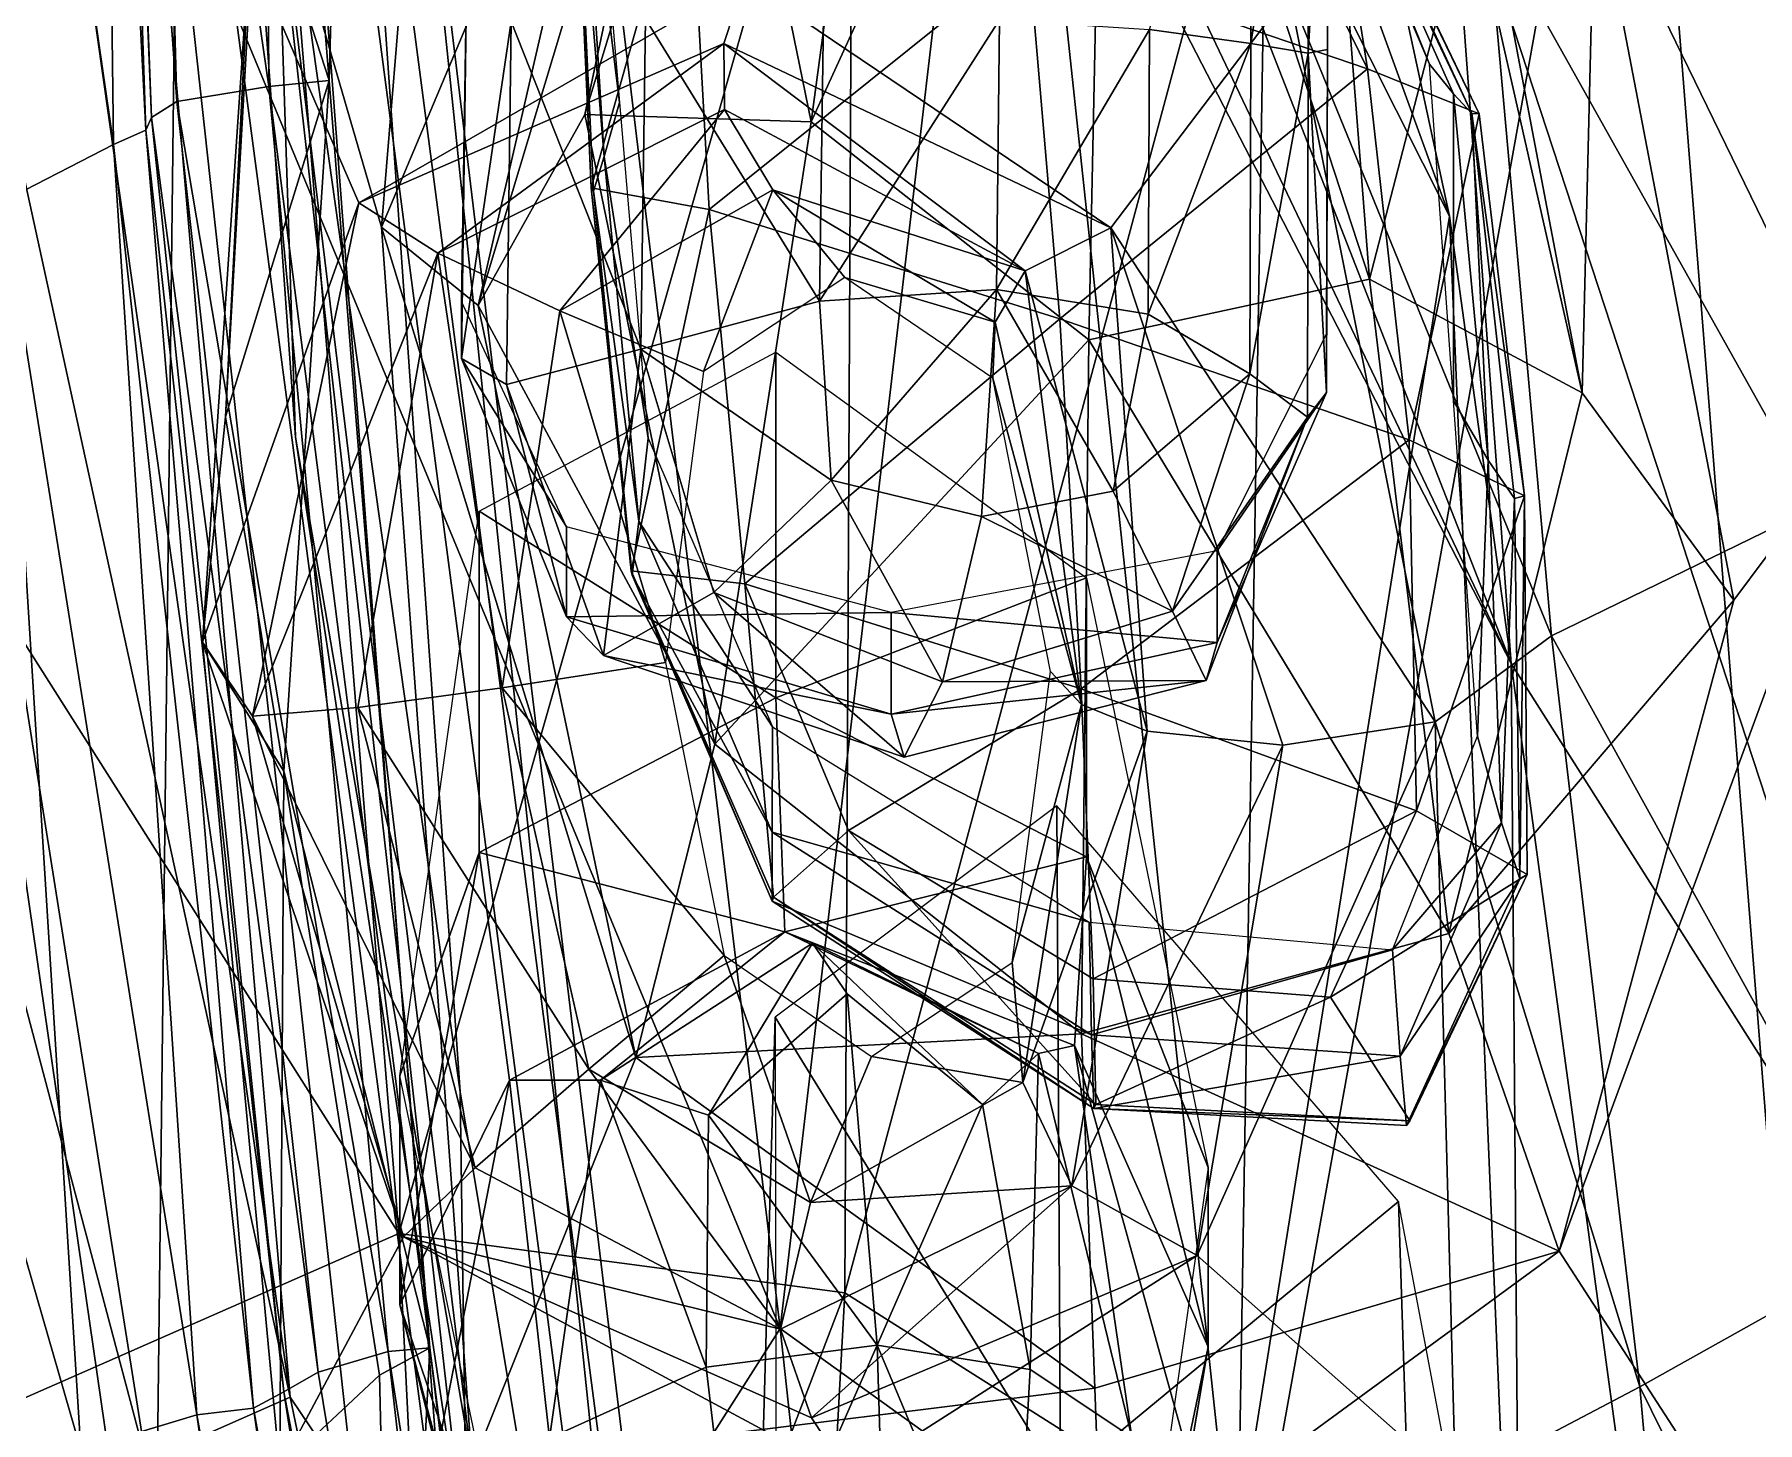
# Model space of a CAD drawing. Extents: x -76 to 76, y -20 to 79.
# Drawn here: x -0.8305 to -0.3753, y -17.33 to -16.9633 of the extents above; entities that cross this region are included whole.
import ezdxf

# ---------------------------------------------------------------- set-up
doc = ezdxf.new("R2010")
doc.units = 0

msp = doc.modelspace()

# ---------------------------------------------------------------- linework, layer by layer
for points in [[(-0.86808, -16.5818, 25.7936), (-0.91206, -16.64016, 25.76881), (-0.76294, -17.32333, 25.74023)], [(-0.86808, -16.5818, 25.7936), (-0.76294, -17.32333, 25.74023), (-0.82714, -16.58194, 25.75553)], [(-0.76294, -17.32333, 25.74023), (-0.72058, -17.38614, 25.68214), (-0.82714, -16.58194, 25.75553)], [(-0.77123, -16.72078, 25.58959), (-0.82714, -16.58194, 25.75553), (-0.72058, -17.38614, 25.68214)], [(-0.91206, -16.64016, 25.76881), (-0.97708, -16.67636, 25.74532), (-0.80102, -17.34014, 25.74093)], [(-0.91206, -16.64016, 25.76881), (-0.80102, -17.34014, 25.74093), (-0.76294, -17.32333, 25.74023)], [(-0.45658, -16.91025, 27.11076), (-0.28482, -16.99146, 27.16436), (-0.40275, -16.66094, 27.31144)], [(-0.28482, -16.99146, 27.16436), (0.00109, -16.95786, 27.36366), (-0.40275, -16.66094, 27.31144)], [(-0.6785, -16.6678, 27.07053), (-0.59052, -16.74521, 26.9675), (-0.44037, -17.12951, 26.91175)], [(-0.6037, -16.78684, 27.09088), (-0.6785, -16.6678, 27.07053), (-0.44037, -17.12951, 26.91175)], [(-0.97708, -16.67636, 25.74532), (-0.85417, -17.35131, 25.69879), (-0.80102, -17.34014, 25.74093)], [(-0.52668, -16.68687, 26.88939), (-0.45666, -17.01133, 26.82795), (-0.59052, -16.74521, 26.9675)], [(-0.45666, -17.01133, 26.82795), (-0.52668, -16.68687, 26.88939), (-0.50464, -16.87937, 26.77073)], [(-0.77123, -16.72078, 25.58959), (-0.6546, -17.61019, 25.53003), (-0.73336, -16.85338, 25.43403)], [(-0.6546, -17.61019, 25.53003), (-0.77123, -16.72078, 25.58959), (-0.72058, -17.38614, 25.68214)], [(-0.6335, -17.30515, 25.08541), (-0.79303, -16.91951, 25.37925), (-0.70142, -16.74158, 25.07288)], [(-0.6335, -17.30515, 25.08541), (-0.70142, -16.74158, 25.07288), (-0.57462, -16.80374, 24.95977)], [(-0.45666, -17.01133, 26.82795), (-0.44037, -17.12951, 26.91175), (-0.59052, -16.74521, 26.9675)], [(-0.76649, -16.9191, 25.61853), (-0.73882, -17.01426, 25.64798), (-0.71771, -16.75769, 25.66476)], [(-0.67196, -16.85563, 25.67798), (-0.71771, -16.75769, 25.66476), (-0.73882, -17.01426, 25.64798)], [(-0.81238, -16.77098, 25.95141), (-0.80853, -16.76483, 26.09789), (-0.80106, -16.98856, 26.05042)], [(-0.80786, -16.76653, 26.17788), (-0.79958, -16.98522, 26.14144), (-0.80853, -16.76483, 26.09789)], [(-0.79958, -16.98522, 26.14144), (-0.80106, -16.98856, 26.05042), (-0.80853, -16.76483, 26.09789)], [(-0.80786, -16.76653, 26.17788), (-0.79876, -16.76935, 26.24246), (-0.79288, -16.98099, 26.22106)], [(-0.79958, -16.98522, 26.14144), (-0.80786, -16.76653, 26.17788), (-0.79288, -16.98099, 26.22106)], [(-0.77164, -16.91681, 26.1405), (-0.75266, -16.9755, 26.21492), (-0.74677, -16.76442, 26.23633)], [(-0.76963, -16.76916, 26.26559), (-0.74677, -16.76442, 26.23633), (-0.75266, -16.9755, 26.21492)], [(-0.81238, -16.77098, 25.95141), (-0.80966, -16.99234, 25.92902), (-0.83988, -16.78356, 25.84125)], [(-0.80966, -16.99234, 25.92902), (-0.81238, -16.77098, 25.95141), (-0.80106, -16.98856, 26.05042)], [(-0.76963, -16.76916, 26.26559), (-0.7686, -16.97708, 26.24707), (-0.79876, -16.76935, 26.24246)], [(-0.7686, -16.97708, 26.24707), (-0.79288, -16.98099, 26.22106), (-0.79876, -16.76935, 26.24246)], [(-0.7686, -16.97708, 26.24707), (-0.76963, -16.76916, 26.26559), (-0.75266, -16.9755, 26.21492)], [(-0.64964, -16.86764, 25.58885), (-0.62535, -16.98642, 25.58053), (-0.59772, -16.78134, 25.47512)], [(-0.54726, -16.81574, 25.46937), (-0.59772, -16.78134, 25.47512), (-0.62535, -16.98642, 25.58053)], [(-0.80966, -16.99234, 25.92902), (-0.83884, -17.00745, 25.83437), (-0.83988, -16.78356, 25.84125)], [(-0.74654, -16.83676, 25.42612), (-0.71806, -17.24264, 25.44627), (-0.78159, -16.7907, 25.53336)], [(-0.71633, -17.36827, 25.49689), (-0.76159, -17.06973, 25.57157), (-0.78159, -16.7907, 25.53336)], [(-0.71806, -17.24264, 25.44627), (-0.71633, -17.36827, 25.49689), (-0.78159, -16.7907, 25.53336)], [(-0.76159, -17.06973, 25.57157), (-0.76649, -16.9191, 25.61853), (-0.78159, -16.7907, 25.53336)], [(-0.45658, -16.91025, 27.11076), (-0.6037, -16.78684, 27.09088), (-0.44037, -17.12951, 26.91175)], [(-0.51165, -17.39292, 25.00135), (-0.6335, -17.30515, 25.08541), (-0.57462, -16.80374, 24.95977)], [(-0.51165, -17.39292, 25.00135), (-0.57462, -16.80374, 24.95977), (-0.40765, -16.81526, 24.88527)], [(-0.47787, -17.02797, 25.5764), (-0.49485, -16.81068, 25.47223), (-0.54726, -16.81574, 25.46937)], [(-0.47787, -17.02797, 25.5764), (-0.4515, -16.92627, 25.5828), (-0.49485, -16.81068, 25.47223)], [(-0.55196, -17.04394, 25.57601), (-0.54726, -16.81574, 25.46937), (-0.62535, -16.98642, 25.58053)], [(-0.55196, -17.04394, 25.57601), (-0.47787, -17.02797, 25.5764), (-0.54726, -16.81574, 25.46937)], [(-0.36005, -17.41498, 24.93953), (-0.51165, -17.39292, 25.00135), (-0.40765, -16.81526, 24.88527)], [(-0.36005, -17.41498, 24.93953), (-0.40765, -16.81526, 24.88527), (-0.21097, -16.82099, 24.77647)], [(-0.93781, -16.82513, 26.33734), (-0.89757, -17.02258, 26.31326), (-0.76747, -16.87196, 26.53979)], [(-0.8848, -16.8278, 25.43878), (-0.799, -17.42072, 25.40352), (-0.85377, -17.42174, 25.44024)], [(-0.8848, -16.8278, 25.43878), (-0.79303, -16.91951, 25.37925), (-0.799, -17.42072, 25.40352)], [(-0.34744, -17.06694, 25.63241), (-0.36144, -16.8292, 25.65544), (-0.41831, -16.92134, 25.67121)], [(-0.74654, -16.83676, 25.42612), (-0.73336, -16.85338, 25.43403), (-0.60054, -17.95145, 25.36654)], [(-0.71806, -17.24264, 25.44627), (-0.74654, -16.83676, 25.42612), (-0.60054, -17.95145, 25.36654)], [(-0.71326, -17.03488, 25.67171), (-0.68511, -16.98448, 25.65974), (-0.65361, -16.83658, 25.6636)], [(-0.67196, -16.85563, 25.67798), (-0.71326, -17.03488, 25.67171), (-0.65361, -16.83658, 25.6636)], [(-0.68511, -16.98448, 25.65974), (-0.64964, -16.86764, 25.58885), (-0.65361, -16.83658, 25.6636)], [(-0.6546, -17.61019, 25.53003), (-0.60054, -17.95145, 25.36654), (-0.73336, -16.85338, 25.43403)], [(-0.61433, -16.85948, 26.66234), (-0.76747, -16.87196, 26.53979), (-0.73428, -17.28004, 26.46189)], [(-0.71326, -17.03488, 25.67171), (-0.67196, -16.85563, 25.67798), (-0.73882, -17.01426, 25.64798)], [(-0.61642, -17.29572, 26.56829), (-0.61433, -16.85948, 26.66234), (-0.73428, -17.28004, 26.46189)], [(-0.61433, -16.85948, 26.66234), (-0.61642, -17.29572, 26.56829), (-0.50464, -16.87937, 26.77073)], [(-0.64964, -16.86764, 25.58885), (-0.68511, -16.98448, 25.65974), (-0.62535, -16.98642, 25.58053)], [(-0.50897, -16.87324, 25.94687), (-0.49376, -16.8682, 25.99673), (-0.50922, -16.96572, 25.95439)], [(-0.49376, -16.8682, 25.99673), (-0.494, -16.96826, 25.9951), (-0.50922, -16.96572, 25.95439)], [(-0.49376, -16.8682, 25.99673), (-0.48868, -16.87466, 26.07215), (-0.494, -16.96826, 25.9951)], [(-0.73428, -17.28004, 26.46189), (-0.76747, -16.87196, 26.53979), (-0.89757, -17.02258, 26.31326)], [(-0.50897, -16.87324, 25.94687), (-0.50922, -16.96572, 25.95439), (-0.53597, -16.962, 25.93593)], [(-0.48868, -16.87466, 26.07215), (-0.48893, -16.96732, 26.06835), (-0.494, -16.96826, 25.9951)], [(-0.48868, -16.87466, 26.07215), (-0.48868, -16.88686, 26.16034), (-0.48893, -16.96732, 26.06835)], [(-0.61642, -17.29572, 26.56829), (-0.5125, -17.36156, 26.6471), (-0.50464, -16.87937, 26.77073)], [(-0.45666, -17.01133, 26.82795), (-0.50464, -16.87937, 26.77073), (-0.5125, -17.36156, 26.6471)], [(-0.48868, -16.88686, 26.16034), (-0.48893, -16.96462, 26.15786), (-0.48893, -16.96732, 26.06835)], [(-0.68598, -16.89928, 25.61733), (-0.68352, -16.89234, 25.53953), (-0.67597, -16.9813, 25.53226)], [(-0.46195, -16.97117, 25.53234), (-0.49455, -16.89447, 25.53871), (-0.49251, -16.89617, 25.61655)], [(-0.68598, -16.89928, 25.61733), (-0.67998, -16.99553, 25.60997), (-0.6877, -16.90393, 25.68835)], [(-0.67998, -16.99553, 25.60997), (-0.68598, -16.89928, 25.61733), (-0.67597, -16.9813, 25.53226)], [(-0.48996, -16.89855, 25.75792), (-0.5088, -16.91012, 25.78581), (-0.47837, -16.97242, 25.77751)], [(-0.45567, -16.97895, 25.61005), (-0.46195, -16.97117, 25.53234), (-0.49251, -16.89617, 25.61655)], [(-0.45567, -16.97895, 25.61005), (-0.49251, -16.89617, 25.61655), (-0.45083, -16.98417, 25.68102)], [(-0.49251, -16.89617, 25.61655), (-0.49085, -16.89762, 25.69081), (-0.45083, -16.98417, 25.68102)], [(-0.44887, -16.98427, 25.73852), (-0.45083, -16.98417, 25.68102), (-0.49085, -16.89762, 25.69081)], [(-0.48996, -16.89855, 25.75792), (-0.44887, -16.98427, 25.73852), (-0.49085, -16.89762, 25.69081)], [(-0.44887, -16.98427, 25.73852), (-0.48996, -16.89855, 25.75792), (-0.47837, -16.97242, 25.77751)], [(-0.4515, -16.92627, 25.5828), (-0.42165, -17.05799, 25.6524), (-0.45232, -16.8968, 25.65716)], [(-0.41831, -16.92134, 25.67121), (-0.45232, -16.8968, 25.65716), (-0.42165, -17.05799, 25.6524)], [(-0.68793, -16.90401, 25.74586), (-0.6877, -16.90393, 25.68835), (-0.68348, -17.00384, 25.73354)], [(-0.68793, -16.90401, 25.74586), (-0.68348, -17.00384, 25.73354), (-0.65767, -16.91235, 25.783)], [(-0.67998, -16.99553, 25.60997), (-0.68286, -17.00473, 25.67971), (-0.6877, -16.90393, 25.68835)], [(-0.6877, -16.90393, 25.68835), (-0.68286, -17.00473, 25.67971), (-0.68348, -17.00384, 25.73354)], [(-0.44676, -16.93243, 26.22103), (-0.37433, -16.90657, 26.38327), (-0.35967, -17.08804, 26.37303)], [(-0.68348, -17.00384, 25.73354), (-0.65227, -17.00953, 25.76701), (-0.65767, -16.91235, 25.783)], [(-0.56789, -16.9418, 25.79294), (-0.65767, -16.91235, 25.783), (-0.65227, -17.00953, 25.76701)], [(-0.56789, -16.9418, 25.79294), (-0.47837, -16.97242, 25.77751), (-0.5088, -16.91012, 25.78581)], [(-0.45658, -16.91025, 27.11076), (-0.32535, -17.31094, 26.96588), (-0.28482, -16.99146, 27.16436)], [(-0.32535, -17.31094, 26.96588), (-0.45658, -16.91025, 27.11076), (-0.44037, -17.12951, 26.91175)], [(-0.78007, -17.06432, 26.11535), (-0.77164, -16.91681, 26.1405), (-0.77366, -16.94092, 26.06575)], [(-0.77164, -16.91681, 26.1405), (-0.78007, -17.06432, 26.11535), (-0.75266, -16.9755, 26.21492)], [(-0.79303, -16.91951, 25.37925), (-0.73365, -17.46217, 25.35207), (-0.799, -17.42072, 25.40352)], [(-0.79303, -16.91951, 25.37925), (-0.6335, -17.30515, 25.08541), (-0.73365, -17.46217, 25.35207)], [(-0.76649, -16.9191, 25.61853), (-0.76159, -17.06973, 25.57157), (-0.71487, -17.34136, 25.62452)], [(-0.73882, -17.01426, 25.64798), (-0.76649, -16.9191, 25.61853), (-0.71487, -17.34136, 25.62452)], [(-0.38155, -17.11279, 25.6649), (-0.41831, -16.92134, 25.67121), (-0.42165, -17.05799, 25.6524)], [(-0.38155, -17.11279, 25.6649), (-0.34744, -17.06694, 25.63241), (-0.41831, -16.92134, 25.67121)], [(-0.4515, -16.92627, 25.5828), (-0.47787, -17.02797, 25.5764), (-0.42165, -17.05799, 25.6524)], [(-0.44676, -16.93243, 26.22103), (-0.42974, -17.12216, 26.21423), (-0.49903, -16.9522, 26.07209)], [(-0.42974, -17.12216, 26.21423), (-0.44676, -16.93243, 26.22103), (-0.35967, -17.08804, 26.37303)], [(-0.78609, -17.12385, 26.07489), (-0.78007, -17.06432, 26.11535), (-0.77366, -16.94092, 26.06575)], [(-0.78609, -17.12385, 26.07489), (-0.77366, -16.94092, 26.06575), (-0.74483, -17.00775, 26.05045)], [(-0.74483, -17.00775, 26.05045), (-0.77366, -16.94092, 26.06575), (-0.64296, -16.94905, 26.05157)], [(-0.55967, -17.03844, 25.77569), (-0.56789, -16.9418, 25.79294), (-0.65227, -17.00953, 25.76701)], [(-0.56789, -16.9418, 25.79294), (-0.55967, -17.03844, 25.77569), (-0.47837, -16.97242, 25.77751)], [(-0.64841, -16.96569, 26.0512), (-0.74483, -17.00775, 26.05045), (-0.64296, -16.94905, 26.05157)], [(-0.64841, -16.96569, 26.0512), (-0.64296, -16.94905, 26.05157), (-0.5462, -17.01441, 26.05128)], [(-0.64296, -16.94905, 26.05157), (-0.49903, -16.9522, 26.07209), (-0.5462, -17.01441, 26.05128)], [(-0.5462, -17.01441, 26.05128), (-0.49903, -16.9522, 26.07209), (-0.46046, -17.1449, 26.0929)], [(-0.42974, -17.12216, 26.21423), (-0.46046, -17.1449, 26.0929), (-0.49903, -16.9522, 26.07209)], [(-0.71769, -17.03389, 26.15992), (-0.71645, -16.95598, 26.16234), (-0.71645, -16.95846, 26.07208)], [(-0.71769, -17.04891, 26.06812), (-0.71769, -17.03389, 26.15992), (-0.71645, -16.95846, 26.07208)], [(-0.71769, -17.04891, 26.06812), (-0.71645, -16.95846, 26.07208), (-0.70461, -16.95988, 25.9978)], [(-0.66908, -16.95919, 25.95543), (-0.67033, -17.04643, 25.94211), (-0.70461, -16.95988, 25.9978)], [(-0.67033, -17.04643, 25.94211), (-0.66908, -16.95919, 25.95543), (-0.62316, -17.03375, 25.91665)], [(-0.66908, -16.95919, 25.95543), (-0.62204, -16.95838, 25.93574), (-0.62316, -17.03375, 25.91665)], [(-0.62316, -17.03375, 25.91665), (-0.62204, -16.95838, 25.93574), (-0.57562, -16.95943, 25.92948)], [(-0.57636, -17.03072, 25.90871), (-0.62316, -17.03375, 25.91665), (-0.57562, -16.95943, 25.92948)], [(-0.57636, -17.03072, 25.90871), (-0.57562, -16.95943, 25.92948), (-0.53597, -16.962, 25.93593)], [(-0.70585, -17.0558, 25.99072), (-0.71769, -17.04891, 26.06812), (-0.70461, -16.95988, 25.9978)], [(-0.67033, -17.04643, 25.94211), (-0.70585, -17.0558, 25.99072), (-0.70461, -16.95988, 25.9978)], [(-0.53634, -17.03717, 25.91738), (-0.57636, -17.03072, 25.90871), (-0.53597, -16.962, 25.93593)], [(-0.53634, -17.03717, 25.91738), (-0.53597, -16.962, 25.93593), (-0.50922, -16.96572, 25.95439)], [(-0.74483, -17.00775, 26.05045), (-0.64841, -16.96569, 26.0512), (-0.72392, -17.02109, 26.06338)], [(-0.64841, -16.96569, 26.0512), (-0.6482, -16.98314, 26.06412), (-0.72392, -17.02109, 26.06338)], [(-0.64841, -16.96569, 26.0512), (-0.5462, -17.01441, 26.05128), (-0.56879, -17.02575, 26.06336)], [(-0.6482, -16.98314, 26.06412), (-0.64841, -16.96569, 26.0512), (-0.56879, -17.02575, 26.06336)], [(-0.50947, -17.05297, 25.94176), (-0.53634, -17.03717, 25.91738), (-0.50922, -16.96572, 25.95439)], [(-0.50947, -17.05297, 25.94176), (-0.50922, -16.96572, 25.95439), (-0.494, -16.96826, 25.9951)], [(-0.49425, -17.06443, 25.98861), (-0.50947, -17.05297, 25.94176), (-0.494, -16.96826, 25.9951)], [(-0.48918, -17.05791, 26.06469), (-0.49425, -17.06443, 25.98861), (-0.494, -16.96826, 25.9951)], [(-0.48893, -16.96732, 26.06835), (-0.48918, -17.05791, 26.06469), (-0.494, -16.96826, 25.9951)], [(-0.48918, -17.05791, 26.06469), (-0.48893, -16.96732, 26.06835), (-0.48917, -17.0424, 26.1554)], [(-0.48893, -16.96732, 26.06835), (-0.48893, -16.96462, 26.15786), (-0.48917, -17.0424, 26.1554)], [(-0.55967, -17.03844, 25.77569), (-0.46732, -17.07038, 25.76143), (-0.47837, -16.97242, 25.77751)], [(-0.44887, -16.98427, 25.73852), (-0.47837, -16.97242, 25.77751), (-0.46732, -17.07038, 25.76143)], [(-0.46195, -16.97117, 25.53234), (-0.45567, -16.97895, 25.61005), (-0.45562, -17.06011, 25.52507)], [(-0.7686, -16.97708, 26.24707), (-0.73706, -17.31124, 26.23404), (-0.79288, -16.98099, 26.22106)], [(-0.78007, -17.06432, 26.11535), (-0.76462, -17.15796, 26.14875), (-0.75266, -16.9755, 26.21492)], [(-0.7686, -16.97708, 26.24707), (-0.75266, -16.9755, 26.21492), (-0.72605, -17.31029, 26.22229)], [(-0.73706, -17.31124, 26.23404), (-0.7686, -16.97708, 26.24707), (-0.72605, -17.31029, 26.22229)], [(-0.72605, -17.31029, 26.22229), (-0.75266, -16.9755, 26.21492), (-0.76462, -17.15796, 26.14875)], [(-0.79958, -16.98522, 26.14144), (-0.79288, -16.98099, 26.22106), (-0.75554, -17.31666, 26.2024)], [(-0.73706, -17.31124, 26.23404), (-0.75554, -17.31666, 26.2024), (-0.79288, -16.98099, 26.22106)], [(-0.67998, -16.99553, 25.60997), (-0.67597, -16.9813, 25.53226), (-0.66842, -17.06998, 25.52502)], [(-0.45567, -16.97895, 25.61005), (-0.45083, -16.98417, 25.68102), (-0.44651, -17.07573, 25.60263)], [(-0.45567, -16.97895, 25.61005), (-0.44651, -17.07573, 25.60263), (-0.45562, -17.06011, 25.52507)], [(-0.79958, -16.98522, 26.14144), (-0.76466, -17.32191, 26.14562), (-0.80106, -16.98856, 26.05042)], [(-0.76466, -17.32191, 26.14562), (-0.79958, -16.98522, 26.14144), (-0.75554, -17.31666, 26.2024)], [(-0.69168, -17.03628, 26.10312), (-0.72392, -17.02109, 26.06338), (-0.6482, -16.98314, 26.06412)], [(-0.68511, -16.98448, 25.65974), (-0.71326, -17.03488, 25.67171), (-0.65074, -17.15076, 25.65403)], [(-0.63545, -17.00438, 26.10382), (-0.69168, -17.03628, 26.10312), (-0.6482, -16.98314, 26.06412)], [(-0.68511, -16.98448, 25.65974), (-0.65074, -17.15076, 25.65403), (-0.62535, -16.98642, 25.58053)], [(-0.55196, -17.04394, 25.57601), (-0.62535, -16.98642, 25.58053), (-0.65074, -17.15076, 25.65403)], [(-0.63545, -17.00438, 26.10382), (-0.6482, -16.98314, 26.06412), (-0.56879, -17.02575, 26.06336)], [(-0.43688, -17.08515, 25.72608), (-0.44887, -16.98427, 25.73852), (-0.46732, -17.07038, 25.76143)], [(-0.44887, -16.98427, 25.73852), (-0.43688, -17.08515, 25.72608), (-0.45083, -16.98417, 25.68102)], [(-0.45083, -16.98417, 25.68102), (-0.43954, -17.08589, 25.67227), (-0.44651, -17.07573, 25.60263)], [(-0.43688, -17.08515, 25.72608), (-0.43954, -17.08589, 25.67227), (-0.45083, -16.98417, 25.68102)], [(-0.80966, -16.99234, 25.92902), (-0.80106, -16.98856, 26.05042), (-0.77262, -17.3262, 26.07141)], [(-0.76466, -17.32191, 26.14562), (-0.77262, -17.3262, 26.07141), (-0.80106, -16.98856, 26.05042)], [(-0.80966, -16.99234, 25.92902), (-0.78763, -17.32797, 25.9089), (-0.83884, -17.00745, 25.83437)], [(-0.78763, -17.32797, 25.9089), (-0.80966, -16.99234, 25.92902), (-0.77262, -17.3262, 26.07141)], [(-0.67998, -16.99553, 25.60997), (-0.67088, -17.0919, 25.6026), (-0.68286, -17.00473, 25.67971)], [(-0.67088, -17.0919, 25.6026), (-0.67998, -16.99553, 25.60997), (-0.66842, -17.06998, 25.52502)], [(-0.69168, -17.03628, 26.10312), (-0.63545, -17.00438, 26.10382), (-0.65377, -17.05239, 26.15626)], [(-0.67284, -17.10505, 25.74549), (-0.68348, -17.00384, 25.73354), (-0.6726, -17.10614, 25.67711)], [(-0.68348, -17.00384, 25.73354), (-0.67284, -17.10505, 25.74549), (-0.65227, -17.00953, 25.76701)], [(-0.68348, -17.00384, 25.73354), (-0.68286, -17.00473, 25.67971), (-0.6726, -17.10614, 25.67711)], [(-0.67088, -17.0919, 25.6026), (-0.6726, -17.10614, 25.67711), (-0.68286, -17.00473, 25.67971)], [(-0.63545, -17.00438, 26.10382), (-0.61644, -17.02752, 26.15692), (-0.65377, -17.05239, 26.15626)], [(-0.63545, -17.00438, 26.10382), (-0.57673, -17.03935, 26.10288), (-0.61644, -17.02752, 26.15692)], [(-0.57673, -17.03935, 26.10288), (-0.63545, -17.00438, 26.10382), (-0.56879, -17.02575, 26.06336)], [(-0.90202, -17.04701, 25.76988), (-0.83884, -17.00745, 25.83437), (-0.81828, -17.33722, 25.79261)], [(-0.78763, -17.32797, 25.9089), (-0.81828, -17.33722, 25.79261), (-0.83884, -17.00745, 25.83437)], [(-0.77294, -17.14336, 26.04952), (-0.78609, -17.12385, 26.07489), (-0.74483, -17.00775, 26.05045)], [(-0.77294, -17.14336, 26.04952), (-0.74483, -17.00775, 26.05045), (-0.72392, -17.02109, 26.06338)], [(-0.67284, -17.10505, 25.74549), (-0.64287, -17.10845, 25.79356), (-0.65227, -17.00953, 25.76701)], [(-0.55967, -17.03844, 25.77569), (-0.65227, -17.00953, 25.76701), (-0.64287, -17.10845, 25.79356)], [(-0.71326, -17.03488, 25.67171), (-0.73882, -17.01426, 25.64798), (-0.67164, -17.2336, 25.66374)], [(-0.73882, -17.01426, 25.64798), (-0.71487, -17.34136, 25.62452), (-0.67164, -17.2336, 25.66374)], [(-0.43777, -17.46297, 26.73144), (-0.45666, -17.01133, 26.82795), (-0.5125, -17.36156, 26.6471)], [(-0.45666, -17.01133, 26.82795), (-0.43777, -17.46297, 26.73144), (-0.44037, -17.12951, 26.91175)], [(-0.53658, -17.14737, 26.06104), (-0.56879, -17.02575, 26.06336), (-0.5462, -17.01441, 26.05128)], [(-0.50075, -17.1511, 26.05019), (-0.5462, -17.01441, 26.05128), (-0.46046, -17.1449, 26.0929)], [(-0.50075, -17.1511, 26.05019), (-0.53658, -17.14737, 26.06104), (-0.5462, -17.01441, 26.05128)], [(-0.85077, -17.33125, 26.26438), (-0.73428, -17.28004, 26.46189), (-0.89757, -17.02258, 26.31326)], [(-0.74508, -17.14114, 26.06122), (-0.77294, -17.14336, 26.04952), (-0.72392, -17.02109, 26.06338)], [(-0.70699, -17.13593, 26.10072), (-0.74508, -17.14114, 26.06122), (-0.72392, -17.02109, 26.06338)], [(-0.69168, -17.03628, 26.10312), (-0.70699, -17.13593, 26.10072), (-0.72392, -17.02109, 26.06338)], [(-0.57673, -17.03935, 26.10288), (-0.57735, -17.05408, 26.15612), (-0.61644, -17.02752, 26.15692)], [(-0.55395, -17.1403, 26.10036), (-0.57673, -17.03935, 26.10288), (-0.56879, -17.02575, 26.06336)], [(-0.53658, -17.14737, 26.06104), (-0.55395, -17.1403, 26.10036), (-0.56879, -17.02575, 26.06336)], [(-0.47787, -17.02797, 25.5764), (-0.55196, -17.04394, 25.57601), (-0.45684, -17.20081, 25.64946)], [(-0.47787, -17.02797, 25.5764), (-0.45684, -17.20081, 25.64946), (-0.42165, -17.05799, 25.6524)], [(-0.62316, -17.03375, 25.91665), (-0.57636, -17.03072, 25.90871), (-0.62007, -17.08102, 25.90647)], [(-0.57636, -17.03072, 25.90871), (-0.58031, -17.09069, 25.89073), (-0.62007, -17.08102, 25.90647)], [(-0.58031, -17.09069, 25.89073), (-0.57636, -17.03072, 25.90871), (-0.54552, -17.08399, 25.90688)], [(-0.57636, -17.03072, 25.90871), (-0.53634, -17.03717, 25.91738), (-0.54552, -17.08399, 25.90688)], [(-0.71769, -17.03389, 26.15992), (-0.71769, -17.04891, 26.06812), (-0.68993, -17.09338, 26.15754)], [(-0.71326, -17.03488, 25.67171), (-0.67164, -17.2336, 25.66374), (-0.65074, -17.15076, 25.65403)], [(-0.70699, -17.13593, 26.10072), (-0.69168, -17.03628, 26.10312), (-0.66377, -17.12923, 26.15413)], [(-0.69168, -17.03628, 26.10312), (-0.65377, -17.05239, 26.15626), (-0.66377, -17.12923, 26.15413)], [(-0.67033, -17.04643, 25.94211), (-0.62316, -17.03375, 25.91665), (-0.62007, -17.08102, 25.90647)], [(-0.55401, -17.13619, 25.80715), (-0.55967, -17.03844, 25.77569), (-0.64287, -17.10845, 25.79356)], [(-0.57673, -17.03935, 26.10288), (-0.55395, -17.1403, 26.10036), (-0.57735, -17.05408, 26.15612)], [(-0.55967, -17.03844, 25.77569), (-0.55401, -17.13619, 25.80715), (-0.46732, -17.07038, 25.76143)], [(-0.53634, -17.03717, 25.91738), (-0.50947, -17.05297, 25.94176), (-0.54552, -17.08399, 25.90688)], [(-0.55393, -17.2273, 25.65031), (-0.55196, -17.04394, 25.57601), (-0.65074, -17.15076, 25.65403)], [(-0.55196, -17.04394, 25.57601), (-0.55393, -17.2273, 25.65031), (-0.45684, -17.20081, 25.64946)], [(-0.48918, -17.05791, 26.06469), (-0.48917, -17.0424, 26.1554), (-0.51805, -17.0997, 26.15412)], [(-0.87312, -17.36873, 25.73754), (-0.90202, -17.04701, 25.76988), (-0.81828, -17.33722, 25.79261)], [(-0.71769, -17.04891, 26.06812), (-0.70585, -17.0558, 25.99072), (-0.68994, -17.11712, 26.06481)], [(-0.71769, -17.04891, 26.06812), (-0.68994, -17.11712, 26.06481), (-0.68993, -17.09338, 26.15754)], [(-0.63466, -17.04722, 26.16018), (-0.63466, -17.13853, 26.07193), (-0.71302, -17.08921, 26.15869)], [(-0.70585, -17.0558, 25.99072), (-0.67033, -17.04643, 25.94211), (-0.68021, -17.12739, 25.98339)], [(-0.67033, -17.04643, 25.94211), (-0.65103, -17.11072, 25.92461), (-0.68021, -17.12739, 25.98339)], [(-0.65103, -17.11072, 25.92461), (-0.67033, -17.04643, 25.94211), (-0.62007, -17.08102, 25.90647)], [(-0.63466, -17.13853, 26.07193), (-0.63466, -17.04722, 26.16018), (-0.55259, -17.10689, 26.15893)], [(-0.55395, -17.1403, 26.10036), (-0.56208, -17.13156, 26.15392), (-0.57735, -17.05408, 26.15612)], [(-0.50947, -17.05297, 25.94176), (-0.52989, -17.11562, 25.92469), (-0.54552, -17.08399, 25.90688)], [(-0.50947, -17.05297, 25.94176), (-0.49425, -17.06443, 25.98861), (-0.52989, -17.11562, 25.92469)], [(-0.70585, -17.0558, 25.99072), (-0.68021, -17.12739, 25.98339), (-0.68994, -17.11712, 26.06481)], [(-0.48918, -17.05791, 26.06469), (-0.51805, -17.12395, 26.06239), (-0.49425, -17.06443, 25.98861)], [(-0.51805, -17.12395, 26.06239), (-0.48918, -17.05791, 26.06469), (-0.51805, -17.0997, 26.15412)], [(-0.38155, -17.11279, 25.6649), (-0.42165, -17.05799, 25.6524), (-0.45684, -17.20081, 25.64946)], [(-0.78007, -17.06432, 26.11535), (-0.78609, -17.12385, 26.07489), (-0.76462, -17.15796, 26.14875)], [(-0.44928, -17.14869, 25.51784), (-0.45562, -17.06011, 25.52507), (-0.44651, -17.07573, 25.60263)], [(-0.49425, -17.06443, 25.98861), (-0.52101, -17.13399, 25.9821), (-0.52989, -17.11562, 25.92469)], [(-0.51805, -17.12395, 26.06239), (-0.52101, -17.13399, 25.9821), (-0.49425, -17.06443, 25.98861)], [(-0.38155, -17.11279, 25.6649), (-0.42771, -17.28476, 25.66029), (-0.34744, -17.06694, 25.63241)], [(-0.42771, -17.28476, 25.66029), (-0.37289, -17.36945, 25.63171), (-0.34744, -17.06694, 25.63241)], [(-0.76159, -17.06973, 25.57157), (-0.71633, -17.36827, 25.49689), (-0.71487, -17.34136, 25.62452)], [(-0.67088, -17.0919, 25.6026), (-0.66842, -17.06998, 25.52502), (-0.63552, -17.14621, 25.51871)], [(-0.55401, -17.13619, 25.80715), (-0.4654, -17.16841, 25.78807), (-0.46732, -17.07038, 25.76143)], [(-0.43688, -17.08515, 25.72608), (-0.46732, -17.07038, 25.76143), (-0.4654, -17.16841, 25.78807)], [(-0.443, -17.17154, 25.59532), (-0.44928, -17.14869, 25.51784), (-0.44651, -17.07573, 25.60263)], [(-0.443, -17.17154, 25.59532), (-0.44651, -17.07573, 25.60263), (-0.43954, -17.08589, 25.67227)], [(-0.59065, -17.13433, 25.91889), (-0.65103, -17.11072, 25.92461), (-0.62007, -17.08102, 25.90647)], [(-0.58031, -17.09069, 25.89073), (-0.59065, -17.13433, 25.91889), (-0.62007, -17.08102, 25.90647)], [(-0.58031, -17.09069, 25.89073), (-0.54552, -17.08399, 25.90688), (-0.52989, -17.11562, 25.92469)], [(-0.4362, -17.18525, 25.73815), (-0.43688, -17.08515, 25.72608), (-0.4654, -17.16841, 25.78807)], [(-0.43816, -17.18639, 25.66976), (-0.443, -17.17154, 25.59532), (-0.43954, -17.08589, 25.67227)], [(-0.43816, -17.18639, 25.66976), (-0.43954, -17.08589, 25.67227), (-0.43688, -17.08515, 25.72608)], [(-0.4362, -17.18525, 25.73815), (-0.43816, -17.18639, 25.66976), (-0.43688, -17.08515, 25.72608)], [(-0.73398, -17.23838, 26.15457), (-0.71302, -17.08921, 26.15869), (-0.71302, -17.17943, 26.07084)], [(-0.63466, -17.13853, 26.07193), (-0.71302, -17.17943, 26.07084), (-0.71302, -17.08921, 26.15869)], [(-0.59065, -17.13433, 25.91889), (-0.58031, -17.09069, 25.89073), (-0.52989, -17.11562, 25.92469)], [(-0.42974, -17.12216, 26.21423), (-0.35967, -17.08804, 26.37303), (-0.34047, -17.28366, 26.36061)], [(-0.60418, -17.116, 26.15522), (-0.68993, -17.09338, 26.15754), (-0.68994, -17.11712, 26.06481)], [(-0.67088, -17.0919, 25.6026), (-0.63566, -17.17403, 25.59618), (-0.6726, -17.10614, 25.67711)], [(-0.63566, -17.17403, 25.59618), (-0.67088, -17.0919, 25.6026), (-0.63552, -17.14621, 25.51871)], [(-0.51805, -17.12395, 26.06239), (-0.51805, -17.0997, 26.15412), (-0.60418, -17.116, 26.15522)], [(-0.67284, -17.10505, 25.74549), (-0.6726, -17.10614, 25.67711), (-0.63564, -17.19225, 25.67653)], [(-0.67284, -17.10505, 25.74549), (-0.63529, -17.19122, 25.76266), (-0.64287, -17.10845, 25.79356)], [(-0.63529, -17.19122, 25.76266), (-0.67284, -17.10505, 25.74549), (-0.63564, -17.19225, 25.67653)], [(-0.63566, -17.17403, 25.59618), (-0.63564, -17.19225, 25.67653), (-0.6726, -17.10614, 25.67711)], [(-0.55401, -17.13619, 25.80715), (-0.64287, -17.10845, 25.79356), (-0.61545, -17.17363, 25.80059)], [(-0.63529, -17.19122, 25.76266), (-0.61545, -17.17363, 25.80059), (-0.64287, -17.10845, 25.79356)], [(-0.55259, -17.1806, 26.07218), (-0.63466, -17.13853, 26.07193), (-0.55259, -17.10689, 26.15893)], [(-0.55259, -17.1806, 26.07218), (-0.55259, -17.10689, 26.15893), (-0.52047, -17.26266, 26.15482)], [(-0.6008, -17.15422, 25.98045), (-0.68021, -17.12739, 25.98339), (-0.65103, -17.11072, 25.92461)], [(-0.59065, -17.13433, 25.91889), (-0.6008, -17.15422, 25.98045), (-0.65103, -17.11072, 25.92461)], [(-0.42771, -17.28476, 25.66029), (-0.38155, -17.11279, 25.6649), (-0.45684, -17.20081, 25.64946)], [(-0.60418, -17.14291, 26.06266), (-0.60418, -17.116, 26.15522), (-0.68994, -17.11712, 26.06481)], [(-0.60418, -17.14291, 26.06266), (-0.68994, -17.11712, 26.06481), (-0.68021, -17.12739, 25.98339)], [(-0.60418, -17.14291, 26.06266), (-0.51805, -17.12395, 26.06239), (-0.60418, -17.116, 26.15522)], [(-0.59065, -17.13433, 25.91889), (-0.52989, -17.11562, 25.92469), (-0.52101, -17.13399, 25.9821)], [(-0.42974, -17.12216, 26.21423), (-0.4064, -17.32058, 26.20762), (-0.46046, -17.1449, 26.0929)], [(-0.4064, -17.32058, 26.20762), (-0.42974, -17.12216, 26.21423), (-0.34047, -17.28366, 26.36061)], [(-0.77294, -17.14336, 26.04952), (-0.733, -17.28091, 26.04876), (-0.78609, -17.12385, 26.07489)], [(-0.78609, -17.12385, 26.07489), (-0.76568, -17.34219, 26.07228), (-0.76462, -17.15796, 26.14875)], [(-0.733, -17.28091, 26.04876), (-0.76568, -17.34219, 26.07228), (-0.78609, -17.12385, 26.07489)], [(-0.6008, -17.15422, 25.98045), (-0.60418, -17.14291, 26.06266), (-0.68021, -17.12739, 25.98339)], [(-0.51805, -17.12395, 26.06239), (-0.60418, -17.14291, 26.06266), (-0.52101, -17.13399, 25.9821)], [(-0.70699, -17.13593, 26.10072), (-0.66377, -17.12923, 26.15413), (-0.64834, -17.20665, 26.15194)], [(-0.56208, -17.13156, 26.15392), (-0.55395, -17.1403, 26.10036), (-0.57224, -17.20844, 26.15178)], [(-0.43777, -17.46297, 26.73144), (-0.37562, -17.60611, 26.82466), (-0.44037, -17.12951, 26.91175)], [(-0.32535, -17.31094, 26.96588), (-0.44037, -17.12951, 26.91175), (-0.37562, -17.60611, 26.82466)], [(-0.70699, -17.13593, 26.10072), (-0.68403, -17.23667, 26.09823), (-0.74508, -17.14114, 26.06122)], [(-0.68403, -17.23667, 26.09823), (-0.70699, -17.13593, 26.10072), (-0.64834, -17.20665, 26.15194)], [(-0.55085, -17.21279, 25.82477), (-0.55401, -17.13619, 25.80715), (-0.61545, -17.17363, 25.80059)], [(-0.60418, -17.14291, 26.06266), (-0.6008, -17.15422, 25.98045), (-0.52101, -17.13399, 25.9821)], [(-0.6008, -17.15422, 25.98045), (-0.59065, -17.13433, 25.91889), (-0.52101, -17.13399, 25.9821)], [(-0.55401, -17.13619, 25.80715), (-0.55085, -17.21279, 25.82477), (-0.4654, -17.16841, 25.78807)], [(-0.77294, -17.14336, 26.04952), (-0.74508, -17.14114, 26.06122), (-0.71412, -17.26274, 26.05901)], [(-0.68403, -17.23667, 26.09823), (-0.71412, -17.26274, 26.05901), (-0.74508, -17.14114, 26.06122)], [(-0.63466, -17.13853, 26.07193), (-0.63224, -17.20039, 25.98403), (-0.71302, -17.17943, 26.07084)], [(-0.63466, -17.13853, 26.07193), (-0.55259, -17.1806, 26.07218), (-0.63224, -17.20039, 25.98403)], [(-0.55395, -17.1403, 26.10036), (-0.56942, -17.24016, 26.09794), (-0.57224, -17.20844, 26.15178)], [(-0.55395, -17.1403, 26.10036), (-0.53658, -17.14737, 26.06104), (-0.56942, -17.24016, 26.09794)], [(-0.733, -17.28091, 26.04876), (-0.77294, -17.14336, 26.04952), (-0.71412, -17.26274, 26.05901)], [(-0.63566, -17.17403, 25.59618), (-0.63552, -17.14621, 25.51871), (-0.55191, -17.19781, 25.51421)], [(-0.50075, -17.1511, 26.05019), (-0.46046, -17.1449, 26.0929), (-0.52334, -17.28586, 26.04894)], [(-0.46046, -17.1449, 26.0929), (-0.4551, -17.34619, 26.0699), (-0.52334, -17.28586, 26.04894)], [(-0.4064, -17.32058, 26.20762), (-0.4551, -17.34619, 26.0699), (-0.46046, -17.1449, 26.0929)], [(-0.55393, -17.2273, 25.65031), (-0.65074, -17.15076, 25.65403), (-0.67164, -17.2336, 25.66374)], [(-0.53658, -17.14737, 26.06104), (-0.55649, -17.26744, 26.05876), (-0.56942, -17.24016, 26.09794)], [(-0.53658, -17.14737, 26.06104), (-0.50075, -17.1511, 26.05019), (-0.55649, -17.26744, 26.05876)], [(-0.44928, -17.14869, 25.51784), (-0.443, -17.17154, 25.59532), (-0.47177, -17.20517, 25.51333)], [(-0.50075, -17.1511, 26.05019), (-0.52334, -17.28586, 26.04894), (-0.55649, -17.26744, 26.05876)], [(-0.73934, -17.31751, 26.17876), (-0.76462, -17.15796, 26.14875), (-0.76568, -17.34219, 26.07228)], [(-0.73934, -17.31751, 26.17876), (-0.72605, -17.31029, 26.22229), (-0.76462, -17.15796, 26.14875)], [(-0.55944, -17.3454, 25.59581), (-0.56043, -17.16711, 25.4887), (-0.63482, -17.22291, 25.48519)], [(-0.56043, -17.16711, 25.4887), (-0.55944, -17.3454, 25.59581), (-0.4702, -17.27158, 25.48022)], [(-0.55085, -17.21279, 25.82477), (-0.48815, -17.21761, 25.79657), (-0.4654, -17.16841, 25.78807)], [(-0.4362, -17.18525, 25.73815), (-0.4654, -17.16841, 25.78807), (-0.48815, -17.21761, 25.79657)], [(-0.63529, -17.19122, 25.76266), (-0.55014, -17.24595, 25.76601), (-0.61545, -17.17363, 25.80059)], [(-0.55014, -17.24595, 25.76601), (-0.55085, -17.21279, 25.82477), (-0.61545, -17.17363, 25.80059)], [(-0.443, -17.17154, 25.59532), (-0.46973, -17.23322, 25.59077), (-0.47177, -17.20517, 25.51333)], [(-0.443, -17.17154, 25.59532), (-0.43816, -17.18639, 25.66976), (-0.46973, -17.23322, 25.59077)], [(-0.55128, -17.2276, 25.59164), (-0.63566, -17.17403, 25.59618), (-0.55191, -17.19781, 25.51421)], [(-0.63566, -17.17403, 25.59618), (-0.55128, -17.2276, 25.59164), (-0.63564, -17.19225, 25.67653)], [(-0.73398, -17.29889, 26.06966), (-0.73398, -17.23838, 26.15457), (-0.71302, -17.17943, 26.07084)], [(-0.73398, -17.29889, 26.06966), (-0.71302, -17.17943, 26.07084), (-0.70501, -17.23957, 25.98446)], [(-0.63224, -17.20039, 25.98403), (-0.70501, -17.23957, 25.98446), (-0.71302, -17.17943, 26.07084)], [(-0.55259, -17.1806, 26.07218), (-0.55575, -17.23043, 25.98625), (-0.63224, -17.20039, 25.98403)], [(-0.55259, -17.1806, 26.07218), (-0.52047, -17.31003, 26.07078), (-0.55575, -17.23043, 25.98625)], [(-0.52047, -17.31003, 26.07078), (-0.55259, -17.1806, 26.07218), (-0.52047, -17.26266, 26.15482)], [(-0.46718, -17.25028, 25.75727), (-0.4362, -17.18525, 25.73815), (-0.48815, -17.21761, 25.79657)], [(-0.43816, -17.18639, 25.66976), (-0.46807, -17.25151, 25.67111), (-0.46973, -17.23322, 25.59077)], [(-0.4362, -17.18525, 25.73815), (-0.46718, -17.25028, 25.75727), (-0.46807, -17.25151, 25.67111)], [(-0.43816, -17.18639, 25.66976), (-0.4362, -17.18525, 25.73815), (-0.46807, -17.25151, 25.67111)], [(-0.63529, -17.19122, 25.76266), (-0.63564, -17.19225, 25.67653), (-0.55068, -17.24708, 25.67395)], [(-0.55014, -17.24595, 25.76601), (-0.63529, -17.19122, 25.76266), (-0.55068, -17.24708, 25.67395)], [(-0.55128, -17.2276, 25.59164), (-0.55068, -17.24708, 25.67395), (-0.63564, -17.19225, 25.67653)], [(-0.68098, -17.23958, 25.90102), (-0.70501, -17.23957, 25.98446), (-0.63224, -17.20039, 25.98403)], [(-0.62497, -17.20338, 25.89681), (-0.68098, -17.23958, 25.90102), (-0.63224, -17.20039, 25.98403)], [(-0.62497, -17.20338, 25.89681), (-0.63224, -17.20039, 25.98403), (-0.56525, -17.23249, 25.90199)], [(-0.63224, -17.20039, 25.98403), (-0.55575, -17.23043, 25.98625), (-0.56525, -17.23249, 25.90199)], [(-0.42771, -17.28476, 25.66029), (-0.45684, -17.20081, 25.64946), (-0.55393, -17.2273, 25.65031)], [(-0.55128, -17.2276, 25.59164), (-0.55191, -17.19781, 25.51421), (-0.47177, -17.20517, 25.51333)], [(-0.68098, -17.23958, 25.90102), (-0.62497, -17.20338, 25.89681), (-0.65248, -17.24884, 25.86233)], [(-0.62497, -17.20338, 25.89681), (-0.61585, -17.21671, 25.84053), (-0.65248, -17.24884, 25.86233)], [(-0.62497, -17.20338, 25.89681), (-0.56525, -17.23249, 25.90199), (-0.5801, -17.246, 25.86261)], [(-0.61585, -17.21671, 25.84053), (-0.62497, -17.20338, 25.89681), (-0.5801, -17.246, 25.86261)], [(-0.46973, -17.23322, 25.59077), (-0.55128, -17.2276, 25.59164), (-0.47177, -17.20517, 25.51333)], [(-0.62548, -17.27185, 26.09726), (-0.68403, -17.23667, 26.09823), (-0.64834, -17.20665, 26.15194)], [(-0.60941, -17.23327, 26.15114), (-0.62548, -17.27185, 26.09726), (-0.64834, -17.20665, 26.15194)], [(-0.60941, -17.23327, 26.15114), (-0.57224, -17.20844, 26.15178), (-0.56942, -17.24016, 26.09794)], [(-0.55085, -17.21279, 25.82477), (-0.55014, -17.24595, 25.76601), (-0.48815, -17.21761, 25.79657)], [(-0.61585, -17.21671, 25.84053), (-0.60785, -17.30959, 25.84544), (-0.65248, -17.24884, 25.86233)], [(-0.60785, -17.30959, 25.84544), (-0.61585, -17.21671, 25.84053), (-0.5801, -17.246, 25.86261)], [(-0.55014, -17.24595, 25.76601), (-0.46718, -17.25028, 25.75727), (-0.48815, -17.21761, 25.79657)], [(-0.63923, -17.37721, 25.5888), (-0.55944, -17.3454, 25.59581), (-0.63482, -17.22291, 25.48519)], [(-0.63923, -17.37721, 25.5888), (-0.63482, -17.22291, 25.48519), (-0.63438, -17.45328, 25.46782)], [(-0.55043, -17.32096, 25.65992), (-0.55393, -17.2273, 25.65031), (-0.67164, -17.2336, 25.66374)], [(-0.55043, -17.32096, 25.65992), (-0.42771, -17.28476, 25.66029), (-0.55393, -17.2273, 25.65031)], [(-0.55128, -17.2276, 25.59164), (-0.46973, -17.23322, 25.59077), (-0.55068, -17.24708, 25.67395)], [(-0.56747, -17.316, 25.86289), (-0.5801, -17.246, 25.86261), (-0.56525, -17.23249, 25.90199)], [(-0.5406, -17.33384, 25.91593), (-0.56747, -17.316, 25.86289), (-0.56525, -17.23249, 25.90199)], [(-0.5406, -17.33384, 25.91593), (-0.56525, -17.23249, 25.90199), (-0.55575, -17.23043, 25.98625)], [(-0.52047, -17.31003, 26.07078), (-0.5255, -17.33967, 25.99005), (-0.55575, -17.23043, 25.98625)], [(-0.5255, -17.33967, 25.99005), (-0.5406, -17.33384, 25.91593), (-0.55575, -17.23043, 25.98625)], [(-0.55043, -17.32096, 25.65992), (-0.67164, -17.2336, 25.66374), (-0.71487, -17.34136, 25.62452)], [(-0.63346, -17.30537, 26.05814), (-0.71412, -17.26274, 26.05901), (-0.68403, -17.23667, 26.09823)], [(-0.62548, -17.27185, 26.09726), (-0.63346, -17.30537, 26.05814), (-0.68403, -17.23667, 26.09823)], [(-0.62548, -17.27185, 26.09726), (-0.60941, -17.23327, 26.15114), (-0.56942, -17.24016, 26.09794)], [(-0.46973, -17.23322, 25.59077), (-0.46807, -17.25151, 25.67111), (-0.55068, -17.24708, 25.67395)], [(-0.73398, -17.23838, 26.15457), (-0.73398, -17.29889, 26.06966), (-0.70155, -17.39363, 26.15051)], [(-0.7241, -17.33796, 25.98861), (-0.73398, -17.29889, 26.06966), (-0.70501, -17.23957, 25.98446)], [(-0.69448, -17.33415, 25.91526), (-0.7241, -17.33796, 25.98861), (-0.70501, -17.23957, 25.98446)], [(-0.68098, -17.23958, 25.90102), (-0.69448, -17.33415, 25.91526), (-0.70501, -17.23957, 25.98446)], [(-0.69448, -17.33415, 25.91526), (-0.68098, -17.23958, 25.90102), (-0.65307, -17.31538, 25.86307)], [(-0.68098, -17.23958, 25.90102), (-0.65248, -17.24884, 25.86233), (-0.65307, -17.31538, 25.86307)], [(-0.62548, -17.27185, 26.09726), (-0.56942, -17.24016, 26.09794), (-0.55649, -17.26744, 26.05876)], [(-0.71633, -17.36827, 25.49689), (-0.71806, -17.24264, 25.44627), (-0.60054, -17.95145, 25.36654)], [(-0.56747, -17.316, 25.86289), (-0.60785, -17.30959, 25.84544), (-0.5801, -17.246, 25.86261)], [(-0.55014, -17.24595, 25.76601), (-0.55068, -17.24708, 25.67395), (-0.46718, -17.25028, 25.75727)], [(-0.60785, -17.30959, 25.84544), (-0.65307, -17.31538, 25.86307), (-0.65248, -17.24884, 25.86233)], [(-0.55068, -17.24708, 25.67395), (-0.46807, -17.25151, 25.67111), (-0.46718, -17.25028, 25.75727)], [(-0.733, -17.28091, 26.04876), (-0.71412, -17.26274, 26.05901), (-0.63346, -17.30537, 26.05814)], [(-0.52047, -17.31003, 26.07078), (-0.52047, -17.26266, 26.15482), (-0.54174, -17.41237, 26.15064)], [(-0.62528, -17.32877, 26.04851), (-0.63346, -17.30537, 26.05814), (-0.55649, -17.26744, 26.05876)], [(-0.63346, -17.30537, 26.05814), (-0.62548, -17.27185, 26.09726), (-0.55649, -17.26744, 26.05876)], [(-0.52334, -17.28586, 26.04894), (-0.62528, -17.32877, 26.04851), (-0.55649, -17.26744, 26.05876)], [(-0.55944, -17.3454, 25.59581), (-0.46518, -17.42655, 25.58382), (-0.4702, -17.27158, 25.48022)], [(-0.42309, -17.52202, 25.46161), (-0.4702, -17.27158, 25.48022), (-0.46518, -17.42655, 25.58382)], [(-0.73428, -17.28004, 26.46189), (-0.85077, -17.33125, 26.26438), (-0.72005, -17.56683, 26.37431)], [(-0.61493, -17.34434, 26.05168), (-0.76568, -17.34219, 26.07228), (-0.733, -17.28091, 26.04876)], [(-0.61642, -17.29572, 26.56829), (-0.73428, -17.28004, 26.46189), (-0.72005, -17.56683, 26.37431)], [(-0.62528, -17.32877, 26.04851), (-0.61493, -17.34434, 26.05168), (-0.733, -17.28091, 26.04876)], [(-0.62528, -17.32877, 26.04851), (-0.733, -17.28091, 26.04876), (-0.63346, -17.30537, 26.05814)], [(-0.62528, -17.32877, 26.04851), (-0.52334, -17.28586, 26.04894), (-0.61493, -17.34434, 26.05168)], [(-0.52334, -17.28586, 26.04894), (-0.4551, -17.34619, 26.0699), (-0.61493, -17.34434, 26.05168)], [(-0.55043, -17.32096, 25.65992), (-0.54845, -17.37317, 25.65164), (-0.42771, -17.28476, 25.66029)], [(-0.54845, -17.37317, 25.65164), (-0.37289, -17.36945, 25.63171), (-0.42771, -17.28476, 25.66029)], [(-0.4064, -17.32058, 26.20762), (-0.34047, -17.28366, 26.36061), (-0.32614, -17.48347, 26.34576)], [(-0.63961, -17.71992, 26.43164), (-0.61642, -17.29572, 26.56829), (-0.72005, -17.56683, 26.37431)], [(-0.61642, -17.29572, 26.56829), (-0.63961, -17.71992, 26.43164), (-0.5125, -17.36156, 26.6471)], [(-0.73398, -17.29889, 26.06966), (-0.70155, -17.42114, 26.06876), (-0.70155, -17.39363, 26.15051)], [(-0.73398, -17.29889, 26.06966), (-0.7241, -17.33796, 25.98861), (-0.70155, -17.42114, 26.06876)], [(-0.6335, -17.30515, 25.08541), (-0.58194, -17.78032, 25.07188), (-0.73365, -17.46217, 25.35207)], [(-0.6335, -17.30515, 25.08541), (-0.51165, -17.39292, 25.00135), (-0.58194, -17.78032, 25.07188)], [(-0.65307, -17.31538, 25.86307), (-0.60785, -17.30959, 25.84544), (-0.64407, -17.39183, 25.89084)], [(-0.60785, -17.30959, 25.84544), (-0.60469, -17.41467, 25.88543), (-0.64407, -17.39183, 25.89084)], [(-0.60785, -17.30959, 25.84544), (-0.56747, -17.316, 25.86289), (-0.57197, -17.39508, 25.8907)], [(-0.60469, -17.41467, 25.88543), (-0.60785, -17.30959, 25.84544), (-0.57197, -17.39508, 25.8907)], [(-0.52047, -17.31003, 26.07078), (-0.54174, -17.43668, 26.06911), (-0.5255, -17.33967, 25.99005)], [(-0.54174, -17.43668, 26.06911), (-0.52047, -17.31003, 26.07078), (-0.54174, -17.41237, 26.15064)], [(-0.75554, -17.31666, 26.2024), (-0.73706, -17.31124, 26.23404), (-0.69278, -17.69755, 26.18097)], [(-0.73934, -17.31751, 26.17876), (-0.7353, -17.49197, 26.14264), (-0.72605, -17.31029, 26.22229)], [(-0.73706, -17.31124, 26.23404), (-0.72605, -17.31029, 26.22229), (-0.675, -17.70732, 26.2164)], [(-0.73706, -17.31124, 26.23404), (-0.675, -17.70732, 26.2164), (-0.69278, -17.69755, 26.18097)], [(-0.7353, -17.49197, 26.14264), (-0.67692, -17.71904, 26.1936), (-0.72605, -17.31029, 26.22229)], [(-0.72605, -17.31029, 26.22229), (-0.67692, -17.71904, 26.1936), (-0.675, -17.70732, 26.2164)], [(-0.30941, -17.81123, 26.84157), (-0.32535, -17.31094, 26.96588), (-0.37562, -17.60611, 26.82466)], [(-0.7353, -17.49197, 26.14264), (-0.73934, -17.31751, 26.17876), (-0.76568, -17.34219, 26.07228)], [(-0.76466, -17.32191, 26.14562), (-0.75554, -17.31666, 26.2024), (-0.69278, -17.69755, 26.18097)], [(-0.69448, -17.33415, 25.91526), (-0.65307, -17.31538, 25.86307), (-0.64407, -17.39183, 25.89084)], [(-0.56747, -17.316, 25.86289), (-0.5406, -17.33384, 25.91593), (-0.57197, -17.39508, 25.8907)], [(-0.59793, -18.11714, 25.66612), (-0.76294, -17.32333, 25.74023), (-0.80102, -17.34014, 25.74093)], [(-0.76466, -17.32191, 26.14562), (-0.70594, -17.7006, 26.15162), (-0.77262, -17.3262, 26.07141)], [(-0.70594, -17.7006, 26.15162), (-0.76466, -17.32191, 26.14562), (-0.69278, -17.69755, 26.18097)], [(-0.76294, -17.32333, 25.74023), (-0.59793, -18.11714, 25.66612), (-0.72058, -17.38614, 25.68214)], [(-0.54845, -17.37317, 25.65164), (-0.55043, -17.32096, 25.65992), (-0.71487, -17.34136, 25.62452)], [(-0.4064, -17.32058, 26.20762), (-0.38845, -17.52365, 26.20045), (-0.4551, -17.34619, 26.0699)], [(-0.38845, -17.52365, 26.20045), (-0.4064, -17.32058, 26.20762), (-0.32614, -17.48347, 26.34576)], [(-0.78763, -17.32797, 25.9089), (-0.73228, -17.71563, 25.88904), (-0.81828, -17.33722, 25.79261)], [(-0.78763, -17.32797, 25.9089), (-0.77262, -17.3262, 26.07141), (-0.71796, -17.71017, 26.10473)], [(-0.73228, -17.71563, 25.88904), (-0.78763, -17.32797, 25.9089), (-0.71796, -17.71017, 26.10473)], [(-0.70594, -17.7006, 26.15162), (-0.71796, -17.71017, 26.10473), (-0.77262, -17.3262, 26.07141)]]:
    msp.add_3dface(points)

doc.saveas('drawing.dxf')
